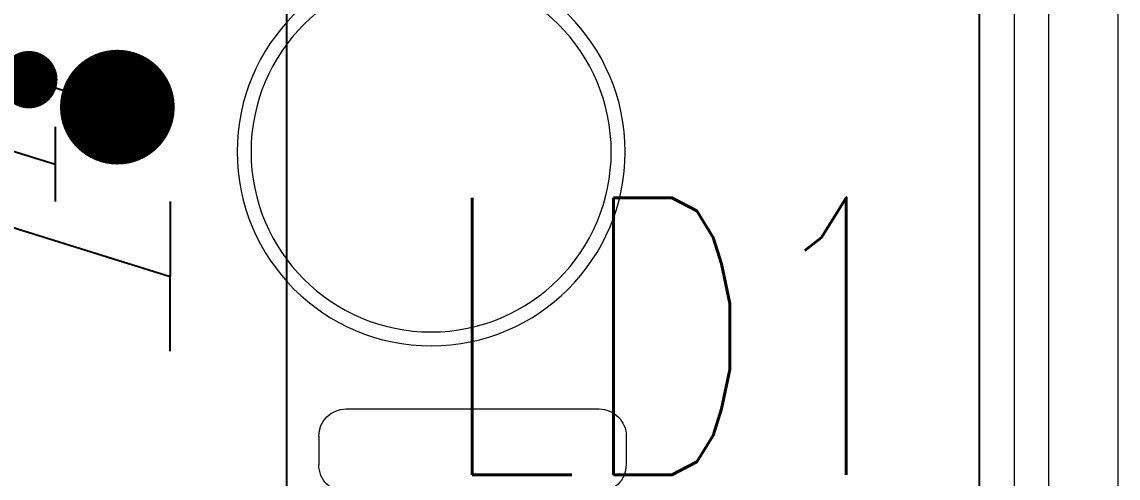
# Model space of a CAD drawing. Extents: x -12260 to 57327, y -29287 to 19916.
# Drawn here: x 48285 to 49076, y 6737 to 7066 of the extents above; entities that cross this region are included whole.
import ezdxf
from ezdxf.enums import TextEntityAlignment as Align

# ---------------------------------------------------------------- set-up
doc = ezdxf.new("R2010")
doc.units = 0
doc.header["$LTSCALE"] = 0.25
doc.linetypes.add('DASHDOT', pattern=[25.4, 12.7, -6.35, 0, -6.35])
for name, color, linetype, lineweight in [('01-First Floor$0$Aluminum', 251, 'Continuous', 5), ('01-First Floor$0$LOADING', 253, 'Continuous', 5), ('E-LITE-CIRC-NUMB', 6, 'Continuous', 25), ('E-LITE-CLNG', 150, 'Continuous', 35), ('E-LITE-CLNG-CNDT', 6, 'DASHDOT', 35), ('E-LITE-CTRL', 6, 'Continuous', 25), ('E-LITE-IDEN', 6, 'Continuous', 25), ('E-POWR-WIRE', 6, 'Continuous', 25), ('E-POWR-WIRE @ 100', 6, 'Continuous', 25), ('E-POWR-WIRE @ 50', 6, 'Continuous', 25)]:
    doc.layers.add(name, color=color, linetype=linetype, lineweight=lineweight)
doc.layers.add('01-First Floor$0$FALSE CEILING', color=251, linetype='Continuous')
doc.styles.add('DC_SIMPLEX', font='SIMPLEX.shx', dxfattribs={"width": 0.7})

# ---------------------------------------------------------------- blocks, each defined once
blk = doc.blocks.new('01-First Floor$0$WM00001-P')
at = {"layer": '01-First Floor$0$LOADING'}
for radius in [0.14, 0.13]:
    blk.add_circle((0, 0), radius, dxfattribs=at)
blk = doc.blocks.new('01-First Floor$0$GF21018-P')
at = {"color": 0}
for p, q in [((-0.2806, 0.34221), (-0.25983, 0.34221)), ((-0.30021, 0.32259), (-0.30021, 0.14)), ((-0.2806, 0.12039), (-0.25983, 0.12039))]:
    blk.add_line(p, q, dxfattribs=at)
for centre, start, end in [((-0.2806, 0.32259), 90, 180), ((-0.25983, 0.32259), 360, 90), ((-0.2806, 0.14), 180, 270), ((-0.25983, 0.14), 270, 360)]:
    blk.add_arc(centre, 0.01962, start, end, dxfattribs=at)
blk = doc.blocks.new('01-First Floor')
at = {"layer": '01-First Floor$0$Aluminum'}
for p, q in [((48976, 5840), (48976, 7340)), ((49076, 5840), (49076, 7340)), ((49026, 5865), (49026, 7315)), ((49001, 7265), (49001, 5915))]:
    blk.add_line(p, q, dxfattribs=at)
at = {"layer": '01-First Floor$0$FALSE CEILING', "linetype": 'Continuous'}
blk.add_line((48476, 5535), (48476, 8565.12), dxfattribs=at)
at = {"layer": '01-First Floor$0$FALSE CEILING'}
blk.add_lwpolyline([(45476, 5535), (48976, 5535), (48976, 8565.12), (45476, 8565.12)], close=True, dxfattribs=at)
at = {"layer": '01-First Floor$0$LOADING', "extrusion": (-2.26467e-18, -2.24019e-05, -1), "xscale": 1000, "yscale": 1000, "zscale": 1000, "rotation": 270.0000000000001}
blk.add_blockref('01-First Floor$0$WM00001-P', (-48580.21, 6972.71, -0.03), dxfattribs=at)
at = {"layer": '01-First Floor$0$LOADING', "extrusion": (7.77426e-06, 2.24021e-05, 1), "xscale": -1000, "yscale": 1000.000000000001, "zscale": 1000, "rotation": 90.00141075505213}
blk.add_blockref('01-First Floor$0$GF21018-P', (48841.38, 6486.96, 0.4), dxfattribs=at)
blk = doc.blocks.new('*U25')
at = {"layer": 'E-LITE-CIRC-NUMB', "style": 'DC_SIMPLEX', "width": 0.7, "flags": 8}
blk.add_attdef('CIRCUIT', text='', height=200, rotation=0, dxfattribs=at).set_placement((-473.9, 300), align=Align.RIGHT)
at = {"layer": 'E-LITE-CTRL', "style": 'DC_SIMPLEX', "width": 0.7, "flags": 8}
blk.add_attdef('CONTROL', (1118.9, -935), '', height=200, rotation=360, dxfattribs=at)
at = {"layer": 'E-LITE-IDEN', "style": 'DC_SIMPLEX', "width": 0.7, "flags": 8}
blk.add_attdef('TYPE', (460.41, 457.65), '', height=200, rotation=360, dxfattribs=at)
blk = doc.blocks.new('*U41')
for p, q in [((-1.6578, 1.6174), (1.6628, 0.5866)), ((1.6628, 0.5866), (1.0035, 1.3888)), ((-1.6603, 0.5154), (1.6603, -0.5154)), ((-1.6628, -0.5866), (1.6578, -1.6174)), ((1.6591, -1.0779), (1.6566, -2.1569))]:
    blk.add_line(p, q)
at = {"const_width": 0.414}
blk.add_lwpolyline([(1.2779, -0.1896, 1), (1.277, -0.6036, 1)], format="xyb", close=True, dxfattribs=at)
blk = doc.blocks.new('*U829')
at = {"layer": 'E-POWR-WIRE @ 100', "xscale": 100, "yscale": 100, "zscale": 100}
blk.add_blockref('*U41', (48226, 7044.59, -0.11), dxfattribs=at)
at = {"layer": 'E-POWR-WIRE @ 50', "xscale": 50, "yscale": 50, "zscale": 50}
blk.add_blockref('*U41', (48226, 7044.59, -0.11), dxfattribs=at)

msp = doc.modelspace()

# ---------------------------------------------------------------- block references
at = {"layer": 'E-LITE-CLNG'}
ref = msp.add_blockref('*U25', (48192.37, 6435.05, -0.21), dxfattribs=dict(at, xscale=-1))
ref.add_attrib('TYPE', 'LD1', (48585.86, 6739.55, -0.21), dxfattribs={"layer": 'E-LITE-IDEN', "height": 200, "rotation": 0, "style": 'DC_SIMPLEX', "width": 0.7, "flags": 8})
at = {"layer": 'E-LITE-CLNG-CNDT'}
msp.add_blockref('01-First Floor', (0, 0), dxfattribs=at)
at = {"layer": 'E-POWR-WIRE'}
msp.add_blockref('*U829', (0, 0), dxfattribs=at)

doc.saveas('drawing.dxf')
